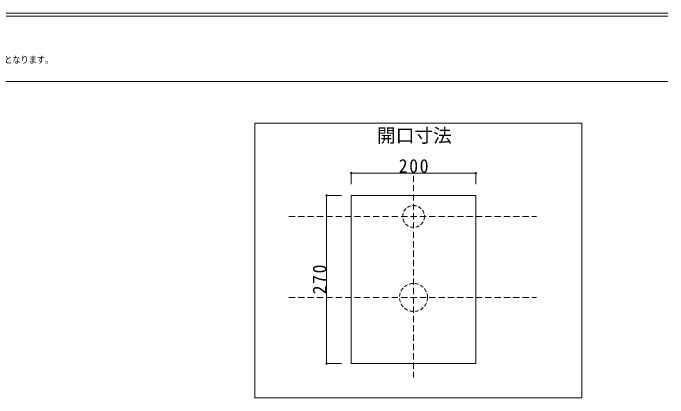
# Model space of a CAD drawing. Units: millimetres, scale not verified. Extents: x -1002 to 1002, y -687 to 676.
# Drawn here: x -49 to 1002, y 22 to 640 of the extents above; entities that cross this region are included whole.
import ezdxf
from ezdxf.enums import TextEntityAlignment as Align

# ---------------------------------------------------------------- set-up
doc = ezdxf.new("R2010")
doc.units = ezdxf.units.MM
doc.header["$LTSCALE"] = 5
doc.header["$PDMODE"] = 32
doc.header["$PDSIZE"] = 2
doc.linetypes.add('DASHED1', pattern=[1.8, 1.2, -0.6])
doc.linetypes.add('DASHED2', pattern=[3, 2, -1])
doc.layers.add('F-0', color=7, linetype='Continuous', lineweight=15)
doc.styles.add('ＭＳ ゴシック', font='')
doc.styles.get('ＭＳ ゴシック').set_extended_font_data('MS Gothic')

msp = doc.modelspace()

# ---------------------------------------------------------------- linework, layer by layer
at = {"layer": 'F-0'}
for p, q in [((1002.034, 640.036), (-1002.086, 640.036)), ((1002.034, 635.036), (-1002.086, 635.036)), ((1002.034, 530.036), (-1002.086, 530.036)), ((338.99, 22.203), (338.99, 463.239)), ((338.99, 463.239), (863.937, 463.239)), ((863.937, 463.239), (863.937, 22.203)), ((493.858, 383.277), (693.858, 383.277)), ((493.858, 383.277), (493.858, 365.361)), ((693.858, 383.277), (693.858, 365.361)), ((454.205, 347.283), (454.205, 77.283)), ((454.205, 347.283), (477.967, 347.283)), ((493.858, 347.283), (693.858, 347.283)), ((693.858, 347.283), (693.858, 77.283)), ((454.205, 77.283), (477.967, 77.283)), ((863.937, 22.203), (338.99, 22.203))]:
    msp.add_line(p, q, dxfattribs=at)
at = {"layer": 'F-0', "linetype": 'DASHED2'}
for p, q in [((593.858, 378.941), (593.858, 55.142)), ((393.858, 313.508), (791.081, 313.508)), ((393.858, 183.508), (791.081, 183.508))]:
    msp.add_line(p, q, dxfattribs=at)
at = {"layer": 'F-0'}
msp.add_lwpolyline([(493.858, 347.283), (493.858, 77.283), (693.858, 77.283)], dxfattribs=at)
at = {"layer": 'F-0', "linetype": 'DASHED1'}
for centre, radius in [((593.858, 313.508), 17.5), ((593.858, 183.508), 22.5)]:
    msp.add_circle(centre, radius, dxfattribs=at)
at = {"layer": 'F-0'}
for p in [(493.858, 383.277), (693.858, 383.277), (454.205, 347.283), (454.205, 77.283)]:
    msp.add_point(p, dxfattribs=at)

# ---------------------------------------------------------------- texts
at = {"layer": 'F-0', "style": 'ＭＳ ゴシック', "width": 0.85}
msp.add_text('背面に隙間を空けて施工は不可となります。', height=11, dxfattribs=at).set_placement((-246.359, 556.286), align=Align.BOTTOM_LEFT)
at = {"layer": 'F-0', "style": 'ＭＳ ゴシック'}
msp.add_text('開口寸法', height=21.99, dxfattribs=at).set_placement((535.196, 425.899), align=Align.BOTTOM_LEFT)
at = {"layer": 'F-0', "color": 3, "insert": (570.108, 383.277), "char_height": 21.99, "attachment_point": 7, "style": 'ＭＳ ゴシック'}
msp.add_mtext('\\T1.18;\\W0.95;200', dxfattribs=at)
at = {"layer": 'F-0', "color": 3, "insert": (454.205, 188.533), "char_height": 21.99, "attachment_point": 7, "rotation": 90, "style": 'ＭＳ ゴシック'}
msp.add_mtext('\\T1.18;\\W0.95;270', dxfattribs=at)

doc.saveas('drawing.dxf')
